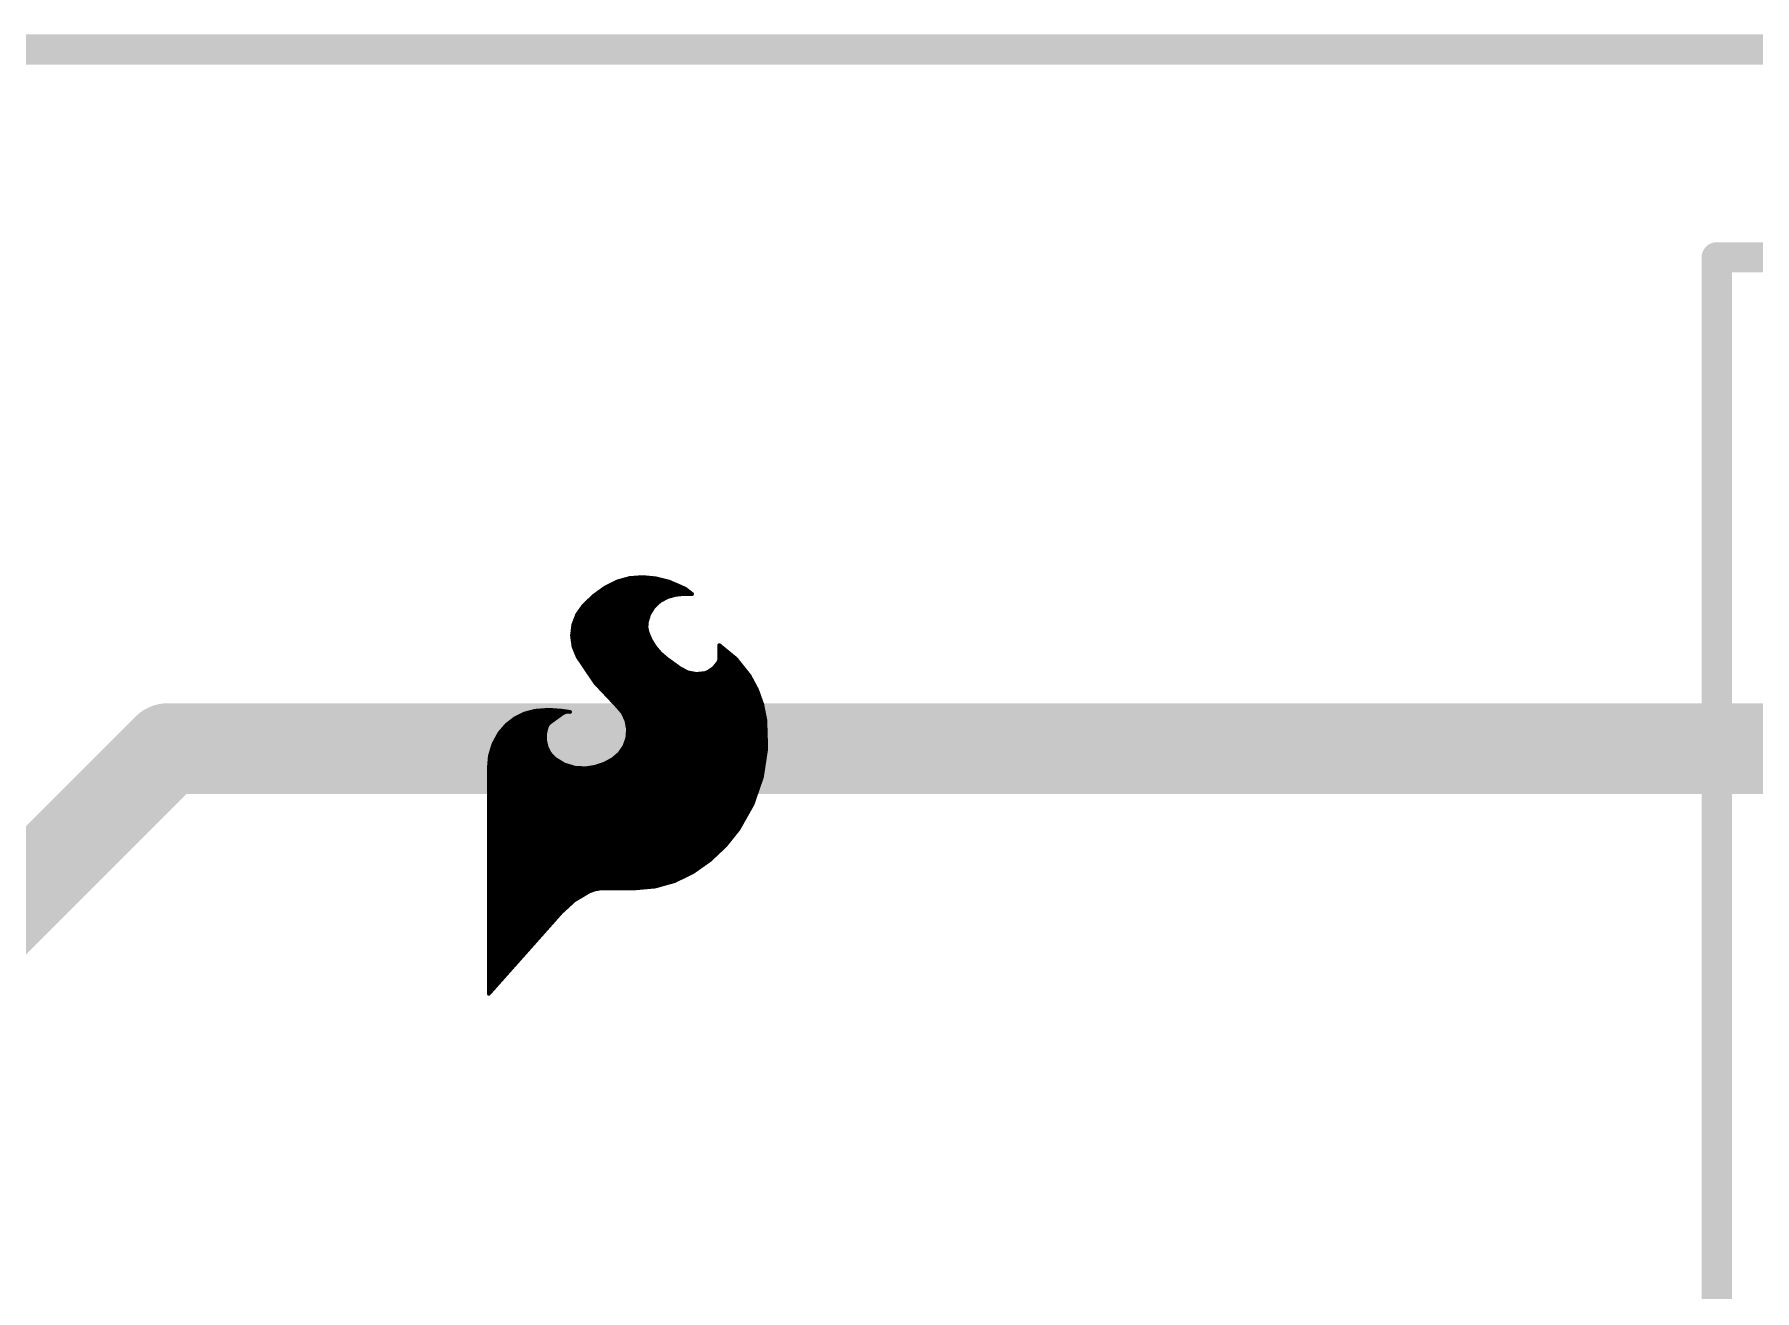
# Model space of a CAD drawing. Extents: x -27 to 84, y -12 to 86.
# Drawn here: x 12.19 to 23.75, y 78.02 to 86.46 of the extents above; entities that cross this region are included whole.
import ezdxf

# ---------------------------------------------------------------- set-up
doc = ezdxf.new("R2010")
doc.units = 0
for name, color, linetype in [('16', 132, 'CONTINUOUS'), ('20', 53, 'CONTINUOUS'), ('21', 41, 'CONTINUOUS'), ('23', 53, 'CONTINUOUS')]:
    doc.layers.add(name, color=color, linetype=linetype)

msp = doc.modelspace()

# ---------------------------------------------------------------- linework, layer by layer
at = {"layer": '16', "const_width": 0.6096}
for points in [[(13.081, 81.661), (10.9728, 79.5528)], [(27.559, 81.661), (13.081, 81.661)]]:
    msp.add_lwpolyline(points, dxfattribs=at)
at = {"layer": '16', "const_width": 0.3048}
for points in [[(13.081, 81.8134, 1), (13.081, 81.5086)], [(13.1888, 81.5532, 1), (12.9732, 81.7688)]]:
    msp.add_lwpolyline(points, format="xyb", dxfattribs=at)
at = {"layer": '20', "const_width": 0.2032}
msp.add_lwpolyline([(83.185, 86.36), (0.635, 86.36)], dxfattribs=at)
at = {"layer": '21'}
for points, const_width in [([(78.105, 84.963), (23.495, 84.963)], 0.2032), ([(23.495, 84.963), (23.495, 1.397)], 0.2032), ([(16.1869, 82.8076), (16.1029, 82.7844)], 0.0254), ([(16.174, 82.804), (16.3704, 82.804)], 0.0254), ([(16.2738, 82.8142), (16.1869, 82.8076)], 0.0254), ([(16.3638, 82.8056), (16.2738, 82.8142)], 0.0254), ([(16.4516, 82.7837), (16.3638, 82.8056)], 0.0254), ([(15.9472, 82.6896), (15.8776, 82.6237)], 0.0254), ([(15.9339, 82.677), (16.4368, 82.677)], 0.0254), ([(16.0249, 82.7456), (15.9472, 82.6896)], 0.0254), ([(15.965, 82.7024), (16.604, 82.7024)], 0.0254), ([(16.0002, 82.7278), (16.5714, 82.7278)], 0.0254), ([(16.1029, 82.7844), (16.0249, 82.7456)], 0.0254), ([(16.0402, 82.7532), (16.5217, 82.7532)], 0.0254), ([(16.0912, 82.7786), (16.463, 82.7786)], 0.0254), ([(16.3907, 82.6525), (16.4415, 82.6795)], 0.0254), ([(16.4415, 82.6795), (16.4927, 82.694)], 0.0254), ([(16.4745, 82.7735), (16.4516, 82.7837)], 0.0254), ([(16.5101, 82.7583), (16.4745, 82.7735)], 0.0254), ([(16.4927, 82.694), (16.5456, 82.6999)], 0.0254), ([(16.5605, 82.7362), (16.5101, 82.7583)], 0.0254), ([(16.5456, 82.6999), (16.6066, 82.6999)], 0.0254), ([(16.604, 82.7024), (16.5605, 82.7362)], 0.0254), ([(16.6065, 82.6999), (16.604, 82.7024)], 0.0254), ([(16.6066, 82.6999), (16.6065, 82.6999)], 0.0254), ([(15.8345, 82.5633), (15.8077, 82.4941)], 0.0254), ([(15.8776, 82.6237), (15.8345, 82.5633)], 0.0254), ([(15.8431, 82.5754), (16.3252, 82.5754)], 0.0254), ([(15.8612, 82.6008), (16.341, 82.6008)], 0.0254), ([(15.8802, 82.6262), (16.3626, 82.6262)], 0.0254), ([(15.9071, 82.6516), (16.3897, 82.6516)], 0.0254), ([(16.3018, 82.5094), (16.3184, 82.5644)], 0.0254), ([(16.3184, 82.5644), (16.3487, 82.6133)], 0.0254), ([(16.3487, 82.6133), (16.3907, 82.6525)], 0.0254), ([(15.8077, 82.4941), (15.7991, 82.4204)], 0.0254), ([(15.8024, 82.4484), (16.3059, 82.4484)], 0.0254), ([(15.8053, 82.4738), (16.3008, 82.4738)], 0.0254), ([(15.8097, 82.4992), (16.3014, 82.4992)], 0.0254), ([(15.8195, 82.5246), (16.3064, 82.5246)], 0.0254), ([(15.8293, 82.55), (16.314, 82.55)], 0.0254), ([(16.3004, 82.476), (16.3018, 82.5094)], 0.0254), ([(16.3069, 82.4433), (16.3004, 82.476)], 0.0254), ([(16.3284, 82.3918), (16.3069, 82.4433)], 0.0254), ([(15.7991, 82.4204), (15.809, 82.3469)], 0.0254), ([(15.7994, 82.423), (16.3154, 82.423)], 0.0254), ([(15.8022, 82.3976), (16.326, 82.3976)], 0.0254), ([(15.8056, 82.3722), (16.3405, 82.3722)], 0.0254), ([(15.809, 82.3469), (15.837, 82.2782)], 0.0254), ([(15.8091, 82.3468), (16.3562, 82.3468)], 0.0254), ([(16.3577, 82.3443), (16.3284, 82.3918)], 0.0254), ([(16.394, 82.3019), (16.3577, 82.3443)], 0.0254), ([(16.9021, 82.2649), (16.7895, 82.357)], 0.0254), ([(16.7895, 82.357), (16.7895, 82.2681)], 0.0254), ([(16.7895, 82.3468), (16.802, 82.3468)], 0.0254), ([(15.8194, 82.3214), (16.3773, 82.3214)], 0.0254), ([(15.8298, 82.296), (16.4009, 82.296)], 0.0254), ([(15.837, 82.2782), (15.9556, 82.1024)], 0.0254), ([(15.8421, 82.2706), (16.4305, 82.2706)], 0.0254), ([(15.8593, 82.2452), (16.4645, 82.2452)], 0.0254), ([(15.8764, 82.2198), (16.4997, 82.2198)], 0.0254), ([(16.4364, 82.2655), (16.394, 82.3019)], 0.0254), ([(16.5278, 82.1995), (16.4364, 82.2655)], 0.0254), ([(16.7818, 82.2401), (16.7522, 82.2034)], 0.0254), ([(16.7654, 82.2198), (16.938, 82.2198)], 0.0254), ([(16.7875, 82.2536), (16.7818, 82.2401)], 0.0254), ([(16.784, 82.2452), (16.9178, 82.2452)], 0.0254), ([(16.7895, 82.2681), (16.7875, 82.2536)], 0.0254), ([(16.7895, 82.3214), (16.833, 82.3214)], 0.0254), ([(16.7895, 82.296), (16.8641, 82.296)], 0.0254), ([(16.7895, 82.2706), (16.8951, 82.2706)], 0.0254), ([(16.9927, 82.1512), (16.9021, 82.2649)], 0.0254), ([(15.8935, 82.1944), (16.5378, 82.1944)], 0.0254), ([(15.9107, 82.169), (16.6024, 82.169)], 0.0254), ([(15.9278, 82.1436), (16.9968, 82.1436)], 0.0254), ([(15.9449, 82.1182), (17.0104, 82.1182)], 0.0254), ([(15.9556, 82.1024), (16.1011, 81.948)], 0.0254), ([(16.5791, 82.1733), (16.5278, 82.1995)], 0.0254), ([(16.6357, 82.1629), (16.5791, 82.1733)], 0.0254), ([(16.6929, 82.169), (16.6357, 82.1629)], 0.0254), ([(16.7133, 82.1766), (16.6929, 82.169)], 0.0254), ([(16.6929, 82.169), (16.9785, 82.169)], 0.0254), ([(16.7522, 82.2034), (16.7133, 82.1766)], 0.0254), ([(16.7391, 82.1944), (16.9583, 82.1944)], 0.0254), ([(17.0428, 82.0578), (16.9927, 82.1512)], 0.0254), ([(15.9646, 82.0928), (17.0241, 82.0928)], 0.0254), ([(15.9886, 82.0674), (17.0377, 82.0674)], 0.0254), ([(16.0125, 82.042), (17.0485, 82.042)], 0.0254), ([(16.0364, 82.0166), (17.0576, 82.0166)], 0.0254), ([(16.0604, 81.9912), (17.0667, 81.9912)], 0.0254), ([(17.0786, 81.958), (17.0428, 82.0578)], 0.0254), ([(15.4152, 81.8645), (15.3582, 81.8201)], 0.0254), ([(15.4148, 81.8642), (15.6899, 81.8642)], 0.0254), ([(15.48, 81.8966), (15.4152, 81.8645)], 0.0254), ([(15.4659, 81.8896), (15.7249, 81.8896)], 0.0254), ([(15.5499, 81.915), (15.48, 81.8966)], 0.0254), ([(15.6439, 81.9224), (15.5499, 81.915)], 0.0254), ([(15.5499, 81.915), (15.7379, 81.915)], 0.0254), ([(15.7379, 81.915), (15.6439, 81.9224)], 0.0254), ([(15.6515, 81.8363), (15.7354, 81.8972)], 0.0254), ([(15.7354, 81.8972), (15.7511, 81.9056)], 0.0254), ([(15.7862, 81.9074), (15.7379, 81.915)], 0.0254), ([(15.7511, 81.9056), (15.7685, 81.9091)], 0.0254), ([(15.7685, 81.9091), (15.7862, 81.9074)], 0.0254), ([(16.0843, 81.9658), (17.0758, 81.9658)], 0.0254), ([(16.1011, 81.948), (16.1394, 81.9031)], 0.0254), ([(16.1076, 81.9404), (17.0821, 81.9404)], 0.0254), ([(16.1292, 81.915), (17.0872, 81.915)], 0.0254), ([(16.1394, 81.9031), (16.1649, 81.8498)], 0.0254), ([(16.1458, 81.8896), (17.0922, 81.8896)], 0.0254), ([(16.158, 81.8642), (17.0973, 81.8642)], 0.0254), ([(17.0993, 81.854), (17.0786, 81.958)], 0.0254), ([(15.3112, 81.7651), (15.2711, 81.6919)], 0.0254), ([(15.3098, 81.7626), (15.6191, 81.7626)], 0.0254), ([(15.3582, 81.8201), (15.3112, 81.7651)], 0.0254), ([(15.3308, 81.788), (15.6247, 81.788)], 0.0254), ([(15.3525, 81.8134), (15.6327, 81.8134)], 0.0254), ([(15.3822, 81.8388), (15.6549, 81.8388)], 0.0254), ([(15.6188, 81.7613), (15.6287, 81.8058)], 0.0254), ([(15.6188, 81.7157), (15.6188, 81.7613)], 0.0254), ([(15.6287, 81.8058), (15.6377, 81.8229)], 0.0254), ([(15.6377, 81.8229), (15.6515, 81.8363)], 0.0254), ([(16.1649, 81.8498), (16.1756, 81.7917)], 0.0254), ([(16.1669, 81.8388), (17.0998, 81.8388)], 0.0254), ([(16.1756, 81.7917), (16.171, 81.7328)], 0.0254), ([(16.1716, 81.8134), (17.1006, 81.8134)], 0.0254), ([(16.1734, 81.7626), (17.1022, 81.7626)], 0.0254), ([(16.1754, 81.788), (17.1014, 81.788)], 0.0254), ([(17.1053, 81.6612), (17.0993, 81.854)], 0.0254), ([(15.2711, 81.6919), (15.2471, 81.612)], 0.0254), ([(15.2541, 81.6356), (15.6469, 81.6356)], 0.0254), ([(15.2618, 81.661), (15.6339, 81.661)], 0.0254), ([(15.2694, 81.6864), (15.6253, 81.6864)], 0.0254), ([(15.282, 81.7118), (15.6196, 81.7118)], 0.0254), ([(15.2959, 81.7372), (15.6188, 81.7372)], 0.0254), ([(15.6287, 81.6712), (15.6188, 81.7157)], 0.0254), ([(15.6509, 81.6278), (15.6287, 81.6712)], 0.0254), ([(16.1514, 81.6771), (16.118, 81.6284)], 0.0254), ([(16.123, 81.6356), (17.1015, 81.6356)], 0.0254), ([(16.1404, 81.661), (17.1053, 81.661)], 0.0254), ([(16.171, 81.7328), (16.1514, 81.6771)], 0.0254), ([(16.1547, 81.6864), (17.1045, 81.6864)], 0.0254), ([(16.1636, 81.7118), (17.1038, 81.7118)], 0.0254), ([(16.1714, 81.7372), (17.103, 81.7372)], 0.0254), ([(17.0765, 81.4705), (17.1053, 81.6612)], 0.0254), ([(15.2471, 81.612), (15.2401, 81.5289)], 0.0254), ([(15.2401, 81.5289), (15.2401, 80.0125)], 0.0254), ([(15.2405, 81.534), (15.8142, 81.534)], 0.0254), ([(15.2427, 81.5594), (15.7394, 81.5594)], 0.0254), ([(15.2448, 81.5848), (15.6972, 81.5848)], 0.0254), ([(15.2469, 81.6102), (15.6677, 81.6102)], 0.0254), ([(15.6846, 81.5924), (15.6509, 81.6278)], 0.0254), ([(15.748, 81.5542), (15.6846, 81.5924)], 0.0254), ([(15.8188, 81.5326), (15.748, 81.5542)], 0.0254), ([(15.8928, 81.5289), (15.8188, 81.5326)], 0.0254), ([(15.9561, 81.539), (15.8928, 81.5289)], 0.0254), ([(15.9248, 81.534), (17.0861, 81.534)], 0.0254), ([(16.0168, 81.5595), (15.9561, 81.539)], 0.0254), ([(16.0165, 81.5594), (17.0899, 81.5594)], 0.0254), ([(16.0732, 81.5899), (16.0168, 81.5595)], 0.0254), ([(16.0637, 81.5848), (17.0938, 81.5848)], 0.0254), ([(16.118, 81.6284), (16.0732, 81.5899)], 0.0254), ([(16.0969, 81.6102), (17.0976, 81.6102)], 0.0254), ([(15.2401, 81.5086), (17.0822, 81.5086)], 0.0254), ([(15.2401, 81.4832), (17.0784, 81.4832)], 0.0254), ([(15.2401, 81.4578), (17.0721, 81.4578)], 0.0254), ([(15.2401, 81.4324), (17.0634, 81.4324)], 0.0254), ([(15.2401, 81.407), (17.0546, 81.407)], 0.0254), ([(17.0137, 81.2881), (17.0765, 81.4705)], 0.0254), ([(15.2401, 81.3816), (17.0459, 81.3816)], 0.0254), ([(15.2401, 81.3562), (17.0371, 81.3562)], 0.0254), ([(15.2401, 81.3308), (17.0284, 81.3308)], 0.0254), ([(15.2401, 81.3054), (17.0196, 81.3054)], 0.0254), ([(16.919, 81.12), (17.0137, 81.2881)], 0.0254), ([(15.2401, 81.28), (17.0091, 81.28)], 0.0254), ([(15.2401, 81.2546), (16.9948, 81.2546)], 0.0254), ([(15.2401, 81.2292), (16.9805, 81.2292)], 0.0254), ([(15.2401, 81.2038), (16.9662, 81.2038)], 0.0254), ([(15.2401, 81.1784), (16.9519, 81.1784)], 0.0254), ([(15.2401, 81.153), (16.9376, 81.153)], 0.0254), ([(15.2401, 81.1276), (16.9233, 81.1276)], 0.0254), ([(15.2401, 81.1022), (16.9048, 81.1022)], 0.0254), ([(15.2401, 81.0768), (16.8845, 81.0768)], 0.0254), ([(16.8306, 81.0093), (16.919, 81.12)], 0.0254), ([(15.2401, 81.0514), (16.8642, 81.0514)], 0.0254), ([(15.2401, 81.026), (16.8439, 81.026)], 0.0254), ([(15.2401, 81.0006), (16.8213, 81.0006)], 0.0254), ([(15.2401, 80.9752), (16.7944, 80.9752)], 0.0254), ([(15.2401, 80.9498), (16.7674, 80.9498)], 0.0254), ([(16.7274, 80.9121), (16.8306, 81.0093)], 0.0254), ([(15.2401, 80.9244), (16.7405, 80.9244)], 0.0254), ([(15.2401, 80.899), (16.7089, 80.899)], 0.0254), ([(15.2401, 80.8736), (16.6729, 80.8736)], 0.0254), ([(15.2401, 80.8482), (16.6369, 80.8482)], 0.0254), ([(15.2401, 80.8228), (16.5961, 80.8228)], 0.0254), ([(16.4887, 80.7704), (16.6117, 80.8304)], 0.0254), ([(16.6117, 80.8304), (16.7274, 80.9121)], 0.0254), ([(15.2401, 80.7974), (16.544, 80.7974)], 0.0254), ([(15.2401, 80.772), (16.4919, 80.772)], 0.0254), ([(15.2401, 80.7466), (16.4034, 80.7466)], 0.0254), ([(15.2401, 80.7212), (16.2205, 80.7212)], 0.0254), ([(15.9157, 80.7009), (15.9529, 80.7144)], 0.0254), ([(15.9529, 80.7144), (15.9919, 80.7212)], 0.0254), ([(15.9919, 80.7212), (16.2205, 80.7212)], 0.0254), ([(16.2205, 80.7212), (16.3568, 80.7336)], 0.0254), ([(16.3568, 80.7336), (16.4887, 80.7704)], 0.0254), ([(15.2401, 80.6958), (15.9071, 80.6958)], 0.0254), ([(15.2401, 80.6704), (15.8644, 80.6704)], 0.0254), ([(15.2401, 80.645), (15.8217, 80.645)], 0.0254), ([(15.2401, 80.6196), (15.7914, 80.6196)], 0.0254), ([(15.2401, 80.5942), (15.7637, 80.5942)], 0.0254), ([(15.7277, 80.5612), (15.8145, 80.6407)], 0.0254), ([(15.8145, 80.6407), (15.9157, 80.7009)], 0.0254), ([(15.2401, 80.5688), (15.736, 80.5688)], 0.0254), ([(15.2401, 80.0125), (15.7277, 80.5612)], 0.0254), ([(15.2401, 80.5434), (15.7119, 80.5434)], 0.0254), ([(15.2401, 80.518), (15.6893, 80.518)], 0.0254), ([(15.2401, 80.4926), (15.6667, 80.4926)], 0.0254), ([(15.2401, 80.4672), (15.6442, 80.4672)], 0.0254), ([(15.2401, 80.4418), (15.6216, 80.4418)], 0.0254), ([(15.2401, 80.4164), (15.599, 80.4164)], 0.0254), ([(15.2401, 80.391), (15.5765, 80.391)], 0.0254), ([(15.2401, 80.3656), (15.5539, 80.3656)], 0.0254), ([(15.2401, 80.3402), (15.5313, 80.3402)], 0.0254), ([(15.2401, 80.3148), (15.5087, 80.3148)], 0.0254), ([(15.2401, 80.2894), (15.4862, 80.2894)], 0.0254), ([(15.2401, 80.264), (15.4636, 80.264)], 0.0254), ([(15.2401, 80.2386), (15.441, 80.2386)], 0.0254), ([(15.2401, 80.2132), (15.4184, 80.2132)], 0.0254), ([(15.2401, 80.1878), (15.3959, 80.1878)], 0.0254), ([(15.2401, 80.1624), (15.3733, 80.1624)], 0.0254), ([(15.2401, 80.137), (15.3507, 80.137)], 0.0254), ([(15.2401, 80.1116), (15.3282, 80.1116)], 0.0254), ([(15.2401, 80.0862), (15.3056, 80.0862)], 0.0254), ([(15.2401, 80.0608), (15.283, 80.0608)], 0.0254), ([(15.2401, 80.0354), (15.2604, 80.0354)], 0.0254)]:
    msp.add_lwpolyline(points, dxfattribs=dict(at, const_width=const_width))
for points, const_width in [([(23.495, 85.0138, 1), (23.495, 84.9122)], 0.1016), ([(23.5458, 84.963, 1), (23.4442, 84.963)], 0.1016), ([(16.174, 82.8103, 1), (16.174, 82.7977)], 0.0127), ([(16.1864, 82.8139, 1), (16.1874, 82.8012)], 0.0127), ([(16.1886, 82.8015, 1), (16.1852, 82.8137)], 0.0127), ([(16.2744, 82.8205, 1), (16.2732, 82.8079)], 0.0127), ([(16.2743, 82.8079, 1), (16.2733, 82.8205)], 0.0127), ([(16.3654, 82.8118, 1), (16.3623, 82.7995)], 0.0127), ([(16.3632, 82.7993, 1), (16.3645, 82.812)], 0.0127), ([(16.3704, 82.7977, 1), (16.3704, 82.8103)], 0.0127), ([(15.9339, 82.6834, 1), (15.9339, 82.6707)], 0.0127), ([(15.9435, 82.6947, 1), (15.9509, 82.6844)], 0.0127), ([(15.9516, 82.6849, 1), (15.9428, 82.6942)], 0.0127), ([(15.965, 82.7087, 1), (15.965, 82.696)], 0.0127), ([(16.0002, 82.7341, 1), (16.0002, 82.7215)], 0.0127), ([(16.0221, 82.7513, 1), (16.0277, 82.7399)], 0.0127), ([(16.0286, 82.7404, 1), (16.0212, 82.7508)], 0.0127), ([(16.0402, 82.7596, 1), (16.0402, 82.7469)], 0.0127), ([(16.0912, 82.7849, 1), (16.0912, 82.7722)], 0.0127), ([(16.1012, 82.7905, 1), (16.1046, 82.7783)], 0.0127), ([(16.1057, 82.7787, 1), (16.1001, 82.7901)], 0.0127), ([(16.4398, 82.6856, 1), (16.4432, 82.6734)], 0.0127), ([(16.4368, 82.6707, 1), (16.4368, 82.6834)], 0.0127), ([(16.4445, 82.6739, 1), (16.4385, 82.6851)], 0.0127), ([(16.4542, 82.7895, 1), (16.449, 82.7779)], 0.0127), ([(16.4501, 82.7775, 1), (16.4531, 82.7899)], 0.0127), ([(16.463, 82.7722, 1), (16.463, 82.7849)], 0.0127), ([(16.477, 82.7793, 1), (16.472, 82.7677)], 0.0127), ([(16.4719, 82.7677, 1), (16.4771, 82.7793)], 0.0127), ([(16.492, 82.7003, 1), (16.4934, 82.6877)], 0.0127), ([(16.4944, 82.6879, 1), (16.491, 82.7001)], 0.0127), ([(16.5126, 82.7641, 1), (16.5076, 82.7525)], 0.0127), ([(16.5076, 82.7525, 1), (16.5126, 82.7641)], 0.0127), ([(16.5217, 82.7469, 1), (16.5217, 82.7596)], 0.0127), ([(16.5456, 82.7062, 1), (16.5456, 82.6936)], 0.0127), ([(16.5463, 82.6936, 1), (16.5449, 82.7062)], 0.0127), ([(16.5644, 82.7412, 1), (16.5566, 82.7312)], 0.0127), ([(16.558, 82.7304, 1), (16.5631, 82.742)], 0.0127), ([(16.5714, 82.7215, 1), (16.5714, 82.7341)], 0.0127), ([(16.6085, 82.7069, 1), (16.5995, 82.6979)], 0.0127), ([(16.6001, 82.6974, 1), (16.6079, 82.7074)], 0.0127), ([(16.6065, 82.7062, 1), (16.6065, 82.6936)], 0.0127), ([(16.602, 82.6954, 1), (16.611, 82.7044)], 0.0127), ([(16.604, 82.696, 1), (16.604, 82.7087)], 0.0127), ([(16.6066, 82.6936, 1), (16.6066, 82.7062)], 0.0127), ([(16.6066, 82.6936, 1), (16.6066, 82.7062)], 0.0127), ([(15.8293, 82.567, 1), (15.8396, 82.5596)], 0.0127), ([(15.8404, 82.561, 1), (15.8285, 82.5656)], 0.0127), ([(15.8431, 82.5817, 1), (15.8431, 82.5691)], 0.0127), ([(15.8612, 82.6072, 1), (15.8612, 82.5945)], 0.0127), ([(15.8732, 82.6283, 1), (15.882, 82.6191)], 0.0127), ([(15.8828, 82.62, 1), (15.8724, 82.6274)], 0.0127), ([(15.8802, 82.6325, 1), (15.8802, 82.6198)], 0.0127), ([(15.9071, 82.6579, 1), (15.9071, 82.6453)], 0.0127), ([(16.313, 82.5678, 1), (16.3238, 82.5611)], 0.0127), ([(16.3245, 82.5626, 1), (16.3123, 82.5663)], 0.0127), ([(16.3252, 82.5691, 1), (16.3252, 82.5817)], 0.0127), ([(16.341, 82.5945, 1), (16.341, 82.6072)], 0.0127), ([(16.3444, 82.6179, 1), (16.3531, 82.6086)], 0.0127), ([(16.3541, 82.6099, 1), (16.3433, 82.6166)], 0.0127), ([(16.3626, 82.6198, 1), (16.3626, 82.6325)], 0.0127), ([(16.3878, 82.6581, 1), (16.3937, 82.6469)], 0.0127), ([(16.3951, 82.6479, 1), (16.3864, 82.6572)], 0.0127), ([(16.3897, 82.6453, 1), (16.3897, 82.6579)], 0.0127), ([(15.8024, 82.4548, 1), (15.8024, 82.4421)], 0.0127), ([(15.8053, 82.4801, 1), (15.8053, 82.4674)], 0.0127), ([(15.8018, 82.4964, 1), (15.8137, 82.4918)], 0.0127), ([(15.814, 82.4934, 1), (15.8014, 82.4949)], 0.0127), ([(15.8097, 82.5055, 1), (15.8097, 82.4929)], 0.0127), ([(15.8195, 82.531, 1), (15.8195, 82.5183)], 0.0127), ([(15.8293, 82.5563, 1), (15.8293, 82.5436)], 0.0127), ([(16.294, 82.4763, 1), (16.3067, 82.4758)], 0.0127), ([(16.3066, 82.4773, 1), (16.2942, 82.4748)], 0.0127), ([(16.3081, 82.5091, 1), (16.2955, 82.5097)], 0.0127), ([(16.2957, 82.5112, 1), (16.3079, 82.5076)], 0.0127), ([(16.3128, 82.4457, 1), (16.301, 82.4409)], 0.0127), ([(16.3008, 82.4674, 1), (16.3008, 82.4801)], 0.0127), ([(16.3014, 82.4929, 1), (16.3014, 82.5055)], 0.0127), ([(16.3059, 82.4421, 1), (16.3059, 82.4548)], 0.0127), ([(16.3064, 82.5183, 1), (16.3064, 82.531)], 0.0127), ([(16.314, 82.5436, 1), (16.314, 82.5563)], 0.0127), ([(15.8054, 82.4213, 1), (15.7928, 82.4196)], 0.0127), ([(15.7928, 82.4212, 1), (15.8054, 82.4197)], 0.0127), ([(15.7994, 82.4293, 1), (15.7994, 82.4167)], 0.0127), ([(15.8022, 82.4039, 1), (15.8022, 82.3912)], 0.0127), ([(15.8056, 82.3786, 1), (15.8056, 82.3659)], 0.0127), ([(15.8149, 82.3493, 1), (15.8032, 82.3445)], 0.0127), ([(15.8027, 82.3461, 1), (15.8153, 82.3478)], 0.0127), ([(15.8091, 82.3531, 1), (15.8091, 82.3405)], 0.0127), ([(16.3007, 82.4421, 1), (16.3131, 82.4445)], 0.0127), ([(16.3154, 82.4167, 1), (16.3154, 82.4293)], 0.0127), ([(16.3338, 82.3951, 1), (16.323, 82.3885)], 0.0127), ([(16.3225, 82.3893, 1), (16.3342, 82.3942)], 0.0127), ([(16.326, 82.3912, 1), (16.326, 82.4039)], 0.0127), ([(16.3405, 82.3659, 1), (16.3405, 82.3786)], 0.0127), ([(16.3625, 82.3484, 1), (16.3529, 82.3402)], 0.0127), ([(16.3523, 82.341, 1), (16.3631, 82.3476)], 0.0127), ([(16.3562, 82.3405, 1), (16.3562, 82.3531)], 0.0127), ([(16.7959, 82.357, 1), (16.7831, 82.357)], 0.0127), ([(16.7935, 82.3619, 1), (16.7855, 82.3521)], 0.0127), ([(16.7895, 82.3531, 1), (16.7895, 82.3405)], 0.0127), ([(16.802, 82.3405, 1), (16.802, 82.3531)], 0.0127), ([(15.8194, 82.3277, 1), (15.8194, 82.315)], 0.0127), ([(15.8298, 82.3024, 1), (15.8298, 82.2897)], 0.0127), ([(15.8423, 82.2818, 1), (15.8317, 82.2746)], 0.0127), ([(15.8311, 82.2758, 1), (15.8429, 82.2806)], 0.0127), ([(15.8421, 82.2769, 1), (15.8421, 82.2643)], 0.0127), ([(15.8593, 82.2515, 1), (15.8593, 82.2388)], 0.0127), ([(15.8764, 82.2262, 1), (15.8764, 82.2135)], 0.0127), ([(16.3773, 82.315, 1), (16.3773, 82.3277)], 0.0127), ([(16.3982, 82.3067, 1), (16.3899, 82.2971)], 0.0127), ([(16.3892, 82.2978, 1), (16.3989, 82.306)], 0.0127), ([(16.4009, 82.2897, 1), (16.4009, 82.3024)], 0.0127), ([(16.4401, 82.2706, 1), (16.4327, 82.2604)], 0.0127), ([(16.4305, 82.2643, 1), (16.4305, 82.2769)], 0.0127), ([(16.4323, 82.2607, 1), (16.4405, 82.2703)], 0.0127), ([(16.4645, 82.2388, 1), (16.4645, 82.2515)], 0.0127), ([(16.4997, 82.2135, 1), (16.4997, 82.2262)], 0.0127), ([(16.7654, 82.2262, 1), (16.7654, 82.2135)], 0.0127), ([(16.776, 82.2426, 1), (16.7876, 82.2376)], 0.0127), ([(16.7867, 82.2361, 1), (16.7769, 82.2441)], 0.0127), ([(16.784, 82.2515, 1), (16.784, 82.2388)], 0.0127), ([(16.7812, 82.2544, 1), (16.7938, 82.2527)], 0.0127), ([(16.7934, 82.2511, 1), (16.7817, 82.2561)], 0.0127), ([(16.7831, 82.2681, 1), (16.7959, 82.2681)], 0.0127), ([(16.7895, 82.3277, 1), (16.7895, 82.315)], 0.0127), ([(16.7895, 82.3024, 1), (16.7895, 82.2897)], 0.0127), ([(16.7958, 82.2672, 1), (16.7832, 82.269)], 0.0127), ([(16.7895, 82.2769, 1), (16.7895, 82.2643)], 0.0127), ([(16.833, 82.315, 1), (16.833, 82.3277)], 0.0127), ([(16.8641, 82.2897, 1), (16.8641, 82.3024)], 0.0127), ([(16.8951, 82.2643, 1), (16.8951, 82.2769)], 0.0127), ([(16.907, 82.2689, 1), (16.8971, 82.261)], 0.0127), ([(16.898, 82.26, 1), (16.9061, 82.2698)], 0.0127), ([(16.9178, 82.2388, 1), (16.9178, 82.2515)], 0.0127), ([(16.938, 82.2135, 1), (16.938, 82.2262)], 0.0127), ([(15.8935, 82.2007, 1), (15.8935, 82.1881)], 0.0127), ([(15.9107, 82.1753, 1), (15.9107, 82.1626)], 0.0127), ([(15.9278, 82.15, 1), (15.9278, 82.1373)], 0.0127), ([(15.9449, 82.1245, 1), (15.9449, 82.1119)], 0.0127), ([(15.9602, 82.1067, 1), (15.951, 82.098)], 0.0127), ([(15.9504, 82.0988, 1), (15.9609, 82.1059)], 0.0127), ([(16.5307, 82.2052, 1), (16.5249, 82.1938)], 0.0127), ([(16.5241, 82.1944, 1), (16.5315, 82.2046)], 0.0127), ([(16.5378, 82.1881, 1), (16.5378, 82.2007)], 0.0127), ([(16.5802, 82.1796, 1), (16.5779, 82.1671)], 0.0127), ([(16.5762, 82.1677, 1), (16.582, 82.179)], 0.0127), ([(16.6024, 82.1626, 1), (16.6024, 82.1753)], 0.0127), ([(16.635, 82.1692, 1), (16.6363, 82.1565)], 0.0127), ([(16.6345, 82.1566, 1), (16.6368, 82.1691)], 0.0127), ([(16.6929, 82.1753, 1), (16.6929, 82.1626)], 0.0127), ([(16.6907, 82.175, 1), (16.6951, 82.163)], 0.0127), ([(16.6936, 82.1627, 1), (16.6922, 82.1753)], 0.0127), ([(16.7097, 82.1818, 1), (16.7169, 82.1714)], 0.0127), ([(16.7155, 82.1706, 1), (16.7111, 82.1826)], 0.0127), ([(16.7391, 82.2007, 1), (16.7391, 82.1881)], 0.0127), ([(16.7472, 82.2074, 1), (16.7571, 82.1994)], 0.0127), ([(16.7558, 82.1981, 1), (16.7486, 82.2086)], 0.0127), ([(16.9583, 82.1881, 1), (16.9583, 82.2007)], 0.0127), ([(16.9785, 82.1626, 1), (16.9785, 82.1753)], 0.0127), ([(16.9983, 82.1542, 1), (16.9871, 82.1482)], 0.0127), ([(16.9877, 82.1472, 1), (16.9977, 82.1552)], 0.0127), ([(16.9968, 82.1373, 1), (16.9968, 82.15)], 0.0127), ([(17.0104, 82.1119, 1), (17.0104, 82.1245)], 0.0127), ([(15.9646, 82.0991, 1), (15.9646, 82.0864)], 0.0127), ([(15.9886, 82.0738, 1), (15.9886, 82.0611)], 0.0127), ([(16.0125, 82.0483, 1), (16.0125, 82.0357)], 0.0127), ([(16.0364, 82.0229, 1), (16.0364, 82.0102)], 0.0127), ([(16.0604, 81.9976, 1), (16.0604, 81.9849)], 0.0127), ([(17.0241, 82.0864, 1), (17.0241, 82.0991)], 0.0127), ([(17.0488, 82.0599, 1), (17.0369, 82.0556)], 0.0127), ([(17.0372, 82.0548, 1), (17.0484, 82.0608)], 0.0127), ([(17.0377, 82.0611, 1), (17.0377, 82.0738)], 0.0127), ([(17.0485, 82.0357, 1), (17.0485, 82.0483)], 0.0127), ([(17.0576, 82.0102, 1), (17.0576, 82.0229)], 0.0127), ([(17.0667, 81.9849, 1), (17.0667, 81.9976)], 0.0127), ([(15.4148, 81.8706, 1), (15.4148, 81.8579)], 0.0127), ([(15.4124, 81.8702, 1), (15.418, 81.8588)], 0.0127), ([(15.4191, 81.8595, 1), (15.4113, 81.8695)], 0.0127), ([(15.4659, 81.8959, 1), (15.4659, 81.8833)], 0.0127), ([(15.4784, 81.9027, 1), (15.4816, 81.8904)], 0.0127), ([(15.4828, 81.8909, 1), (15.4772, 81.9023)], 0.0127), ([(15.5499, 81.9214, 1), (15.5499, 81.9087)], 0.0127), ([(15.5494, 81.9213, 1), (15.5504, 81.9087)], 0.0127), ([(15.5515, 81.9089, 1), (15.5483, 81.9211)], 0.0127), ([(15.6444, 81.9287, 1), (15.6434, 81.916)], 0.0127), ([(15.6444, 81.916, 1), (15.6434, 81.9287)], 0.0127), ([(15.6899, 81.8579, 1), (15.6899, 81.8706)], 0.0127), ([(15.7249, 81.8833, 1), (15.7249, 81.8959)], 0.0127), ([(15.7324, 81.9028, 1), (15.7384, 81.8916)], 0.0127), ([(15.7389, 81.9213, 1), (15.7369, 81.9087)], 0.0127), ([(15.7391, 81.8921, 1), (15.7317, 81.9023)], 0.0127), ([(15.7374, 81.9087, 1), (15.7384, 81.9213)], 0.0127), ([(15.7379, 81.9087, 1), (15.7379, 81.9214)], 0.0127), ([(15.7498, 81.9118, 1), (15.7523, 81.8994)], 0.0127), ([(15.7541, 81.9, 1), (15.7481, 81.9112)], 0.0127), ([(15.7691, 81.9154, 1), (15.7679, 81.9028)], 0.0127), ([(15.7698, 81.9029, 1), (15.7672, 81.9153)], 0.0127), ([(15.7852, 81.9011, 1), (15.7872, 81.9137)], 0.0127), ([(15.7856, 81.9011, 1), (15.7868, 81.9137)], 0.0127), ([(16.0843, 81.9721, 1), (16.0843, 81.9595)], 0.0127), ([(16.1059, 81.9521, 1), (16.0963, 81.9439)], 0.0127), ([(16.0965, 81.9436, 1), (16.1057, 81.9524)], 0.0127), ([(16.1076, 81.9468, 1), (16.1076, 81.9341)], 0.0127), ([(16.1292, 81.9214, 1), (16.1292, 81.9087)], 0.0127), ([(16.1452, 81.9058, 1), (16.1337, 81.9003)], 0.0127), ([(16.1346, 81.8989, 1), (16.1443, 81.9072)], 0.0127), ([(16.1458, 81.8959, 1), (16.1458, 81.8833)], 0.0127), ([(16.158, 81.8706, 1), (16.158, 81.8579)], 0.0127), ([(17.0849, 81.9592, 1), (17.0724, 81.9567)], 0.0127), ([(17.0727, 81.9558, 1), (17.0846, 81.9601)], 0.0127), ([(17.0758, 81.9595, 1), (17.0758, 81.9721)], 0.0127), ([(17.0821, 81.9341, 1), (17.0821, 81.9468)], 0.0127), ([(17.0872, 81.9087, 1), (17.0872, 81.9214)], 0.0127), ([(17.0922, 81.8833, 1), (17.0922, 81.8959)], 0.0127), ([(17.0973, 81.8579, 1), (17.0973, 81.8706)], 0.0127), ([(15.3098, 81.769, 1), (15.3098, 81.7563)], 0.0127), ([(15.3064, 81.7692, 1), (15.316, 81.761)], 0.0127), ([(15.3168, 81.762, 1), (15.3056, 81.7682)], 0.0127), ([(15.3308, 81.7944, 1), (15.3308, 81.7817)], 0.0127), ([(15.3525, 81.8197, 1), (15.3525, 81.8071)], 0.0127), ([(15.3543, 81.8251, 1), (15.3621, 81.8151)], 0.0127), ([(15.363, 81.816, 1), (15.3533, 81.8242)], 0.0127), ([(15.3822, 81.8452, 1), (15.3822, 81.8325)], 0.0127), ([(15.6251, 81.7613, 1), (15.6124, 81.7613)], 0.0127), ([(15.6126, 81.7627, 1), (15.625, 81.7599)], 0.0127), ([(15.6191, 81.7563, 1), (15.6191, 81.769)], 0.0127), ([(15.6231, 81.8088, 1), (15.6343, 81.8028)], 0.0127), ([(15.6349, 81.8044, 1), (15.6225, 81.8072)], 0.0127), ([(15.6247, 81.7817, 1), (15.6247, 81.7944)], 0.0127), ([(15.6333, 81.8274, 1), (15.6421, 81.8183)], 0.0127), ([(15.6433, 81.8199, 1), (15.6321, 81.8258)], 0.0127), ([(15.6327, 81.8071, 1), (15.6327, 81.8197)], 0.0127), ([(15.6478, 81.8414, 1), (15.6552, 81.8312)], 0.0127), ([(15.6559, 81.8318, 1), (15.6471, 81.8408)], 0.0127), ([(15.6549, 81.8325, 1), (15.6549, 81.8452)], 0.0127), ([(16.1711, 81.8509, 1), (16.1586, 81.8486)], 0.0127), ([(16.1591, 81.847, 1), (16.1706, 81.8525)], 0.0127), ([(16.1669, 81.8452, 1), (16.1669, 81.8325)], 0.0127), ([(16.1716, 81.8197, 1), (16.1716, 81.8071)], 0.0127), ([(16.1734, 81.769, 1), (16.1734, 81.7563)], 0.0127), ([(16.1754, 81.7944, 1), (16.1754, 81.7817)], 0.0127), ([(16.182, 81.7912, 1), (16.1693, 81.7922)], 0.0127), ([(16.1694, 81.7905, 1), (16.1819, 81.7928)], 0.0127), ([(17.1056, 81.8542, 1), (17.093, 81.8538)], 0.0127), ([(17.0931, 81.8528, 1), (17.1055, 81.8552)], 0.0127), ([(17.0998, 81.8325, 1), (17.0998, 81.8452)], 0.0127), ([(17.1006, 81.8071, 1), (17.1006, 81.8197)], 0.0127), ([(17.1014, 81.7817, 1), (17.1014, 81.7944)], 0.0127), ([(17.1022, 81.7563, 1), (17.1022, 81.769)], 0.0127), ([(15.2541, 81.642, 1), (15.2541, 81.6293)], 0.0127), ([(15.2618, 81.6673, 1), (15.2618, 81.6547)], 0.0127), ([(15.2694, 81.6928, 1), (15.2694, 81.6801)], 0.0127), ([(15.2655, 81.695, 1), (15.2767, 81.6889)], 0.0127), ([(15.2772, 81.6901, 1), (15.265, 81.6938)], 0.0127), ([(15.282, 81.7182, 1), (15.282, 81.7055)], 0.0127), ([(15.2959, 81.7435, 1), (15.2959, 81.7309)], 0.0127), ([(15.6124, 81.7157, 1), (15.6251, 81.7157)], 0.0127), ([(15.625, 81.7171, 1), (15.6126, 81.7143)], 0.0127), ([(15.6188, 81.7309, 1), (15.6188, 81.7435)], 0.0127), ([(15.6196, 81.7055, 1), (15.6196, 81.7182)], 0.0127), ([(15.6344, 81.6741, 1), (15.623, 81.6683)], 0.0127), ([(15.6225, 81.6698, 1), (15.6349, 81.6726)], 0.0127), ([(15.6253, 81.6801, 1), (15.6253, 81.6928)], 0.0127), ([(15.6339, 81.6547, 1), (15.6339, 81.6673)], 0.0127), ([(15.6469, 81.6293, 1), (15.6469, 81.642)], 0.0127), ([(16.123, 81.642, 1), (16.123, 81.6293)], 0.0127), ([(16.1404, 81.6673, 1), (16.1404, 81.6547)], 0.0127), ([(16.1454, 81.6792, 1), (16.1574, 81.675)], 0.0127), ([(16.1566, 81.6735, 1), (16.1462, 81.6807)], 0.0127), ([(16.1547, 81.6928, 1), (16.1547, 81.6801)], 0.0127), ([(16.1636, 81.7182, 1), (16.1636, 81.7055)], 0.0127), ([(16.1647, 81.7333, 1), (16.1774, 81.7323)], 0.0127), ([(16.177, 81.7307, 1), (16.1651, 81.7349)], 0.0127), ([(16.1714, 81.7435, 1), (16.1714, 81.7309)], 0.0127), ([(17.099, 81.661, 1), (17.1117, 81.6614)], 0.0127), ([(17.1116, 81.6602, 1), (17.0991, 81.6621)], 0.0127), ([(17.1015, 81.6293, 1), (17.1015, 81.642)], 0.0127), ([(17.103, 81.7309, 1), (17.103, 81.7435)], 0.0127), ([(17.1038, 81.7055, 1), (17.1038, 81.7182)], 0.0127), ([(17.1045, 81.6801, 1), (17.1045, 81.6928)], 0.0127), ([(17.1053, 81.6547, 1), (17.1053, 81.6673)], 0.0127), ([(15.2338, 81.5294, 1), (15.2464, 81.5284)], 0.0127), ([(15.2464, 81.5289, 1), (15.2338, 81.5289)], 0.0127), ([(15.2405, 81.5404, 1), (15.2405, 81.5277)], 0.0127), ([(15.2427, 81.5658, 1), (15.2427, 81.5531)], 0.0127), ([(15.2448, 81.5911, 1), (15.2448, 81.5785)], 0.0127), ([(15.2469, 81.6166, 1), (15.2469, 81.6039)], 0.0127), ([(15.2534, 81.6115, 1), (15.2407, 81.6126)], 0.0127), ([(15.241, 81.6139, 1), (15.2531, 81.6102)], 0.0127), ([(15.6555, 81.6321, 1), (15.6463, 81.6234)], 0.0127), ([(15.6453, 81.6249, 1), (15.6566, 81.6306)], 0.0127), ([(15.6677, 81.6039, 1), (15.6677, 81.6166)], 0.0127), ([(15.6879, 81.5978, 1), (15.6813, 81.587)], 0.0127), ([(15.68, 81.588, 1), (15.6892, 81.5968)], 0.0127), ([(15.6972, 81.5785, 1), (15.6972, 81.5911)], 0.0127), ([(15.7394, 81.5531, 1), (15.7394, 81.5658)], 0.0127), ([(15.7499, 81.5603, 1), (15.7462, 81.5481)], 0.0127), ([(15.7447, 81.5487, 1), (15.7513, 81.5596)], 0.0127), ([(15.8192, 81.5389, 1), (15.8185, 81.5262)], 0.0127), ([(15.8142, 81.5277, 1), (15.8142, 81.5404)], 0.0127), ([(15.817, 81.5265, 1), (15.8207, 81.5386)], 0.0127), ([(15.8918, 81.5352, 1), (15.8938, 81.5226)], 0.0127), ([(15.8925, 81.5226, 1), (15.8931, 81.5352)], 0.0127), ([(15.9248, 81.5404, 1), (15.9248, 81.5277)], 0.0127), ([(15.9541, 81.545, 1), (15.9581, 81.533)], 0.0127), ([(15.9571, 81.5327, 1), (15.9551, 81.5452)], 0.0127), ([(16.0165, 81.5658, 1), (16.0165, 81.5531)], 0.0127), ([(16.0138, 81.5651, 1), (16.0198, 81.5539)], 0.0127), ([(16.0188, 81.5535, 1), (16.0148, 81.5655)], 0.0127), ([(16.0637, 81.5911, 1), (16.0637, 81.5785)], 0.0127), ([(16.0691, 81.5947, 1), (16.0773, 81.5851)], 0.0127), ([(16.0762, 81.5843, 1), (16.0702, 81.5955)], 0.0127), ([(16.0969, 81.6166, 1), (16.0969, 81.6039)], 0.0127), ([(16.1128, 81.6319, 1), (16.1233, 81.6248)], 0.0127), ([(16.1222, 81.6235, 1), (16.1139, 81.6332)], 0.0127), ([(17.0861, 81.5277, 1), (17.0861, 81.5404)], 0.0127), ([(17.0899, 81.5531, 1), (17.0899, 81.5658)], 0.0127), ([(17.0938, 81.5785, 1), (17.0938, 81.5911)], 0.0127), ([(17.0976, 81.6039, 1), (17.0976, 81.6166)], 0.0127), ([(15.2401, 81.4896, 1), (15.2401, 81.4769)], 0.0127), ([(15.2401, 81.4642, 1), (15.2401, 81.4515)], 0.0127), ([(15.2401, 81.4134, 1), (15.2401, 81.4007)], 0.0127), ([(15.2401, 81.5149, 1), (15.2401, 81.5023)], 0.0127), ([(15.2401, 81.4387, 1), (15.2401, 81.4261)], 0.0127), ([(17.0546, 81.4007, 1), (17.0546, 81.4134)], 0.0127), ([(17.0634, 81.4261, 1), (17.0634, 81.4387)], 0.0127), ([(17.0702, 81.4714, 1), (17.0828, 81.4695)], 0.0127), ([(17.0825, 81.4684, 1), (17.0705, 81.4725)], 0.0127), ([(17.0721, 81.4515, 1), (17.0721, 81.4642)], 0.0127), ([(17.0784, 81.4769, 1), (17.0784, 81.4896)], 0.0127), ([(17.0822, 81.5023, 1), (17.0822, 81.5149)], 0.0127), ([(15.2401, 81.388, 1), (15.2401, 81.3753)], 0.0127), ([(15.2401, 81.3372, 1), (15.2401, 81.3245)], 0.0127), ([(15.2401, 81.3118, 1), (15.2401, 81.2991)], 0.0127), ([(15.2401, 81.3625, 1), (15.2401, 81.3499)], 0.0127), ([(17.0192, 81.285, 1), (17.0081, 81.2912)], 0.0127), ([(17.0196, 81.2991, 1), (17.0196, 81.3118)], 0.0127), ([(17.0284, 81.3245, 1), (17.0284, 81.3372)], 0.0127), ([(17.0371, 81.3499, 1), (17.0371, 81.3625)], 0.0127), ([(17.0459, 81.3753, 1), (17.0459, 81.388)], 0.0127), ([(15.2401, 81.261, 1), (15.2401, 81.2483)], 0.0127), ([(15.2401, 81.2356, 1), (15.2401, 81.2229)], 0.0127), ([(15.2401, 81.1848, 1), (15.2401, 81.1721)], 0.0127), ([(15.2401, 81.2863, 1), (15.2401, 81.2737)], 0.0127), ([(15.2401, 81.2101, 1), (15.2401, 81.1975)], 0.0127), ([(16.9519, 81.1721, 1), (16.9519, 81.1848)], 0.0127), ([(16.9662, 81.1975, 1), (16.9662, 81.2101)], 0.0127), ([(16.9805, 81.2229, 1), (16.9805, 81.2356)], 0.0127), ([(16.9948, 81.2483, 1), (16.9948, 81.261)], 0.0127), ([(17.0077, 81.2901, 1), (17.0197, 81.286)], 0.0127), ([(17.0091, 81.2737, 1), (17.0091, 81.2863)], 0.0127), ([(15.2401, 81.1594, 1), (15.2401, 81.1467)], 0.0127), ([(15.2401, 81.1086, 1), (15.2401, 81.0959)], 0.0127), ([(15.2401, 81.0832, 1), (15.2401, 81.0705)], 0.0127), ([(15.2401, 81.1339, 1), (15.2401, 81.1213)], 0.0127), ([(16.8845, 81.0705, 1), (16.8845, 81.0832)], 0.0127), ([(16.9048, 81.0959, 1), (16.9048, 81.1086)], 0.0127), ([(16.9135, 81.1231, 1), (16.9245, 81.1169)], 0.0127), ([(16.924, 81.116, 1), (16.914, 81.124)], 0.0127), ([(16.9233, 81.1213, 1), (16.9233, 81.1339)], 0.0127), ([(16.9376, 81.1467, 1), (16.9376, 81.1594)], 0.0127), ([(15.2401, 81.0324, 1), (15.2401, 81.0197)], 0.0127), ([(15.2401, 81.007, 1), (15.2401, 80.9943)], 0.0127), ([(15.2401, 80.9562, 1), (15.2401, 80.9435)], 0.0127), ([(15.2401, 81.0577, 1), (15.2401, 81.0451)], 0.0127), ([(15.2401, 80.9815, 1), (15.2401, 80.9689)], 0.0127), ([(16.7674, 80.9435, 1), (16.7674, 80.9562)], 0.0127), ([(16.7944, 80.9689, 1), (16.7944, 80.9815)], 0.0127), ([(16.8213, 80.9943, 1), (16.8213, 81.007)], 0.0127), ([(16.8256, 81.0133, 1), (16.8355, 81.0053)], 0.0127), ([(16.8349, 81.0047, 1), (16.8262, 81.0139)], 0.0127), ([(16.8439, 81.0197, 1), (16.8439, 81.0324)], 0.0127), ([(16.8642, 81.0451, 1), (16.8642, 81.0577)], 0.0127), ([(15.2401, 80.9308, 1), (15.2401, 80.9181)], 0.0127), ([(15.2401, 80.88, 1), (15.2401, 80.8673)], 0.0127), ([(15.2401, 80.8546, 1), (15.2401, 80.8419)], 0.0127), ([(15.2401, 80.9053, 1), (15.2401, 80.8927)], 0.0127), ([(15.2401, 80.8291, 1), (15.2401, 80.8165)], 0.0127), ([(16.5961, 80.8165, 1), (16.5961, 80.8291)], 0.0127), ([(16.608, 80.8356, 1), (16.6154, 80.8252)], 0.0127), ([(16.6145, 80.8247, 1), (16.6089, 80.8361)], 0.0127), ([(16.6369, 80.8419, 1), (16.6369, 80.8546)], 0.0127), ([(16.6729, 80.8673, 1), (16.6729, 80.88)], 0.0127), ([(16.7089, 80.8927, 1), (16.7089, 80.9053)], 0.0127), ([(16.7231, 80.9167, 1), (16.7318, 80.9075)], 0.0127), ([(16.7311, 80.9069, 1), (16.7238, 80.9173)], 0.0127), ([(16.7405, 80.9181, 1), (16.7405, 80.9308)], 0.0127), ([(15.2401, 80.8038, 1), (15.2401, 80.7911)], 0.0127), ([(15.2401, 80.7784, 1), (15.2401, 80.7657)], 0.0127), ([(15.2401, 80.7276, 1), (15.2401, 80.7149)], 0.0127), ([(15.2401, 80.7529, 1), (15.2401, 80.7403)], 0.0127), ([(15.9518, 80.7206, 1), (15.954, 80.7081)], 0.0127), ([(15.9551, 80.7084, 1), (15.9508, 80.7203)], 0.0127), ([(15.9919, 80.7276, 1), (15.9919, 80.7149)], 0.0127), ([(15.993, 80.7149, 1), (15.9908, 80.7275)], 0.0127), ([(16.2199, 80.7275, 1), (16.2211, 80.7149)], 0.0127), ([(16.2205, 80.7149, 1), (16.2205, 80.7276)], 0.0127), ([(16.2205, 80.7149, 1), (16.2205, 80.7276)], 0.0127), ([(16.3551, 80.7397, 1), (16.3585, 80.7275)], 0.0127), ([(16.3574, 80.7273, 1), (16.3562, 80.7399)], 0.0127), ([(16.4034, 80.7403, 1), (16.4034, 80.7529)], 0.0127), ([(16.4859, 80.7761, 1), (16.4914, 80.7647)], 0.0127), ([(16.4904, 80.7643, 1), (16.487, 80.7765)], 0.0127), ([(16.4919, 80.7657, 1), (16.4919, 80.7784)], 0.0127), ([(16.544, 80.7911, 1), (16.544, 80.8038)], 0.0127), ([(15.2401, 80.7022, 1), (15.2401, 80.6895)], 0.0127), ([(15.2401, 80.6514, 1), (15.2401, 80.6387)], 0.0127), ([(15.2401, 80.626, 1), (15.2401, 80.6133)], 0.0127), ([(15.2401, 80.6767, 1), (15.2401, 80.6641)], 0.0127), ([(15.2401, 80.6005, 1), (15.2401, 80.5879)], 0.0127), ([(15.7637, 80.5879, 1), (15.7637, 80.6005)], 0.0127), ([(15.7914, 80.6133, 1), (15.7914, 80.626)], 0.0127), ([(15.8113, 80.6462, 1), (15.8177, 80.6353)], 0.0127), ([(15.8188, 80.6361, 1), (15.8102, 80.6454)], 0.0127), ([(15.8217, 80.6387, 1), (15.8217, 80.6514)], 0.0127), ([(15.8644, 80.6641, 1), (15.8644, 80.6767)], 0.0127), ([(15.9071, 80.6895, 1), (15.9071, 80.7022)], 0.0127), ([(15.9135, 80.7069, 1), (15.9179, 80.6949)], 0.0127), ([(15.9189, 80.6954, 1), (15.9125, 80.7064)], 0.0127), ([(15.2401, 80.5752, 1), (15.2401, 80.5625)], 0.0127), ([(15.2401, 80.5498, 1), (15.2401, 80.5371)], 0.0127), ([(15.2401, 80.499, 1), (15.2401, 80.4863)], 0.0127), ([(15.2401, 80.5243, 1), (15.2401, 80.5117)], 0.0127), ([(15.6667, 80.4863, 1), (15.6667, 80.499)], 0.0127), ([(15.6893, 80.5117, 1), (15.6893, 80.5243)], 0.0127), ([(15.7119, 80.5371, 1), (15.7119, 80.5498)], 0.0127), ([(15.7234, 80.5659, 1), (15.732, 80.5565)], 0.0127), ([(15.7324, 80.557, 1), (15.723, 80.5654)], 0.0127), ([(15.736, 80.5625, 1), (15.736, 80.5752)], 0.0127), ([(15.2401, 80.4736, 1), (15.2401, 80.4609)], 0.0127), ([(15.2401, 80.4228, 1), (15.2401, 80.4101)], 0.0127), ([(15.2401, 80.3974, 1), (15.2401, 80.3847)], 0.0127), ([(15.2401, 80.4481, 1), (15.2401, 80.4355)], 0.0127), ([(15.2401, 80.3719, 1), (15.2401, 80.3593)], 0.0127), ([(15.5539, 80.3593, 1), (15.5539, 80.3719)], 0.0127), ([(15.5765, 80.3847, 1), (15.5765, 80.3974)], 0.0127), ([(15.599, 80.4101, 1), (15.599, 80.4228)], 0.0127), ([(15.6216, 80.4355, 1), (15.6216, 80.4481)], 0.0127), ([(15.6442, 80.4609, 1), (15.6442, 80.4736)], 0.0127), ([(15.2401, 80.3466, 1), (15.2401, 80.3339)], 0.0127), ([(15.2401, 80.3212, 1), (15.2401, 80.3085)], 0.0127), ([(15.2401, 80.2704, 1), (15.2401, 80.2577)], 0.0127), ([(15.2401, 80.2957, 1), (15.2401, 80.2831)], 0.0127), ([(15.4636, 80.2577, 1), (15.4636, 80.2704)], 0.0127), ([(15.4862, 80.2831, 1), (15.4862, 80.2957)], 0.0127), ([(15.5087, 80.3085, 1), (15.5087, 80.3212)], 0.0127), ([(15.5313, 80.3339, 1), (15.5313, 80.3466)], 0.0127), ([(15.2401, 80.245, 1), (15.2401, 80.2323)], 0.0127), ([(15.2401, 80.1942, 1), (15.2401, 80.1815)], 0.0127), ([(15.2401, 80.1688, 1), (15.2401, 80.1561)], 0.0127), ([(15.2401, 80.2195, 1), (15.2401, 80.2069)], 0.0127), ([(15.2401, 80.1433, 1), (15.2401, 80.1307)], 0.0127), ([(15.3507, 80.1307, 1), (15.3507, 80.1433)], 0.0127), ([(15.3733, 80.1561, 1), (15.3733, 80.1688)], 0.0127), ([(15.3959, 80.1815, 1), (15.3959, 80.1942)], 0.0127), ([(15.4184, 80.2069, 1), (15.4184, 80.2195)], 0.0127), ([(15.441, 80.2323, 1), (15.441, 80.245)], 0.0127), ([(15.2401, 80.118, 1), (15.2401, 80.1053)], 0.0127), ([(15.2401, 80.0926, 1), (15.2401, 80.0799)], 0.0127), ([(15.2401, 80.0418, 1), (15.2401, 80.0291)], 0.0127), ([(15.2401, 80.0671, 1), (15.2401, 80.0545)], 0.0127), ([(15.2604, 80.0291, 1), (15.2604, 80.0418)], 0.0127), ([(15.283, 80.0545, 1), (15.283, 80.0671)], 0.0127), ([(15.3056, 80.0799, 1), (15.3056, 80.0926)], 0.0127), ([(15.3282, 80.1053, 1), (15.3282, 80.118)], 0.0127), ([(15.2354, 80.0167, 1), (15.2448, 80.0083)], 0.0127), ([(15.2338, 80.0125, 1), (15.2464, 80.0125)], 0.0127)]:
    msp.add_lwpolyline(points, format="xyb", dxfattribs=dict(at, const_width=const_width))
at = {"layer": '23'}
msp.add_point((15.24, 80.01), dxfattribs=at)

doc.saveas('drawing.dxf')
